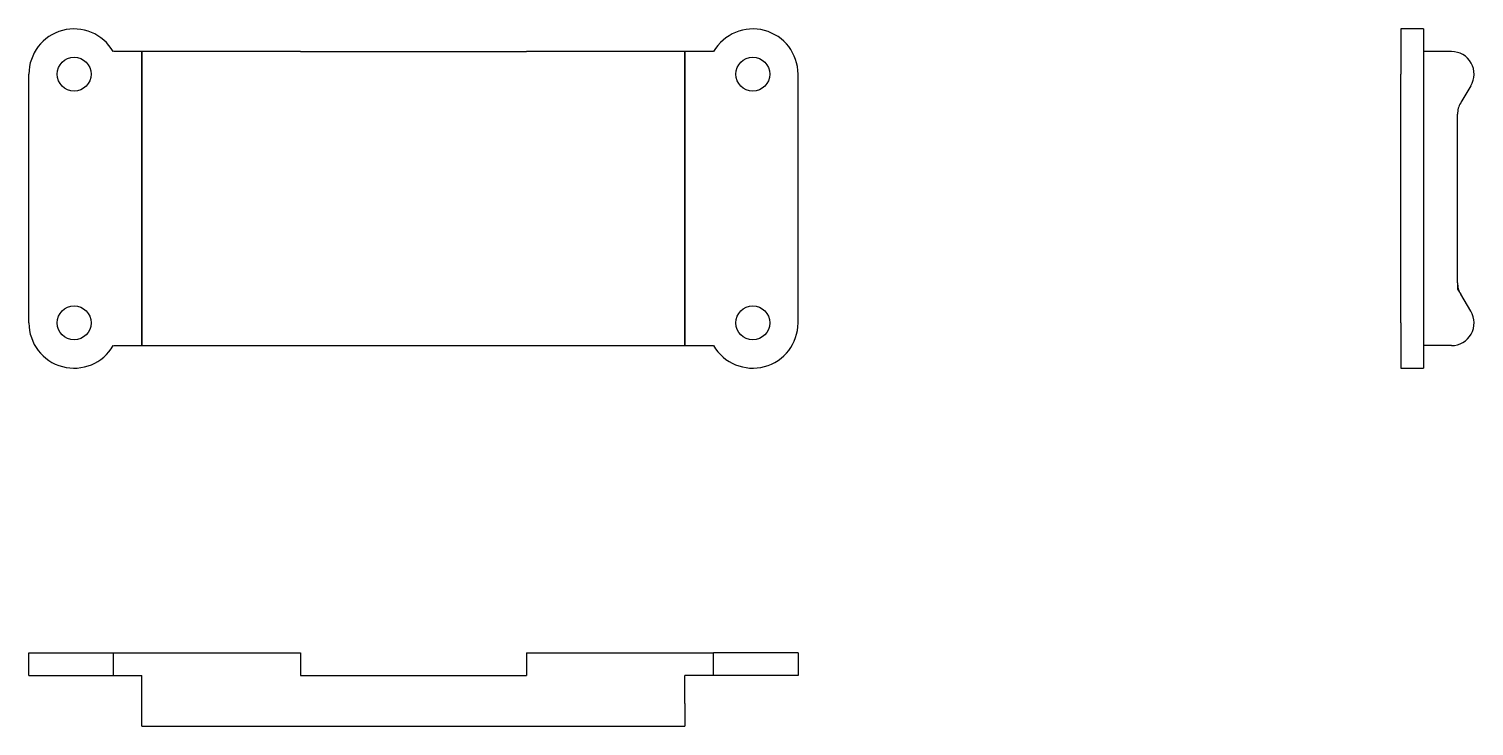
# Model space of a CAD drawing. Header units: millimetres. Extents: x 296 to 424, y 190 to 251.
import ezdxf

# ---------------------------------------------------------------- set-up
doc = ezdxf.new("R2010")
doc.units = ezdxf.units.MM
doc.layers.add('NetDam', color=7, linetype='Continuous', lineweight=35)
doc.layers.add('Netmanh', color=5, linetype='Continuous', lineweight=13)

msp = doc.modelspace()

# ---------------------------------------------------------------- linework, layer by layer
at = {"color": 7, "linetype": 'Continuous', "lineweight": 25}
for p, q in [((419.29, 251.45), (417.29, 251.45)), ((417.29, 251.45), (417.29, 247.45)), ((419.29, 251.45), (419.29, 247.45)), ((319.99, 249.45), (303.46, 249.45)), ((319.99, 249.45), (339.99, 249.45)), ((356.53, 249.45), (339.99, 249.45)), ((421.76, 249.45), (419.29, 249.45)), ((295.99, 225.45), (295.99, 247.45)), ((363.99, 225.45), (363.99, 247.45)), ((417.29, 225.45), (417.29, 247.45)), ((419.29, 247.45), (419.29, 225.45)), ((423.47, 246.43), (422.58, 244.93)), ((422.29, 229.01), (422.29, 243.9)), ((423.47, 226.48), (422.58, 227.98)), ((417.29, 225.45), (417.29, 221.45)), ((419.29, 225.45), (419.29, 221.45)), ((303.46, 223.45), (319.99, 223.45)), ((319.99, 223.45), (339.99, 223.45)), ((339.99, 223.45), (356.53, 223.45)), ((421.76, 223.45), (419.29, 223.45)), ((417.29, 221.45), (419.29, 221.45)), ((295.99, 194.26), (295.99, 196.26)), ((295.99, 196.26), (303.46, 196.26)), ((303.46, 194.26), (303.46, 196.26)), ((303.46, 196.26), (319.99, 196.26)), ((319.99, 196.26), (319.99, 194.26)), ((339.99, 196.26), (339.99, 194.26)), ((339.99, 196.26), (356.53, 196.26)), ((356.53, 194.26), (356.53, 196.26)), ((363.99, 196.26), (356.53, 196.26)), ((363.99, 196.26), (363.99, 194.26)), ((295.99, 194.26), (303.46, 194.26)), ((303.46, 194.26), (305.99, 194.26)), ((305.99, 191.79), (305.99, 194.26)), ((319.99, 194.26), (339.99, 194.26)), ((353.99, 191.79), (353.99, 194.26)), ((356.53, 194.26), (353.99, 194.26)), ((363.99, 194.26), (356.53, 194.26)), ((305.99, 189.79), (305.99, 191.79)), ((353.99, 191.79), (353.99, 189.79)), ((305.99, 189.79), (353.99, 189.79))]:
    msp.add_line(p, q, dxfattribs=at)
for centre in [(299.99, 247.45), (359.99, 247.45), (299.99, 225.45), (359.99, 225.45)]:
    msp.add_circle(centre, 1.5, dxfattribs=at)
for centre, radius, start, end in [((299.99, 247.45), 4, 30, 180), ((359.99, 247.45), 4, 0, 150), ((421.76, 247.45), 2, 329.0362, 90), ((424.29, 243.9), 2, 149.0362, 180), ((424.29, 229.01), 2, 180, 210.9638), ((421.76, 225.45), 2, 270, 30.9638), ((299.99, 225.45), 4, 180, 330), ((359.99, 225.45), 4, 210, 0)]:
    msp.add_arc(centre, radius, start, end, dxfattribs=at)
at = {"layer": 'NetDam'}
for p, q in [((305.99, 223.45), (305.99, 249.45)), ((353.99, 223.45), (353.99, 249.45))]:
    msp.add_line(p, q, dxfattribs=at)
at = {"layer": 'Netmanh'}
for q in [(422.29, 229.01), (422.58, 227.98)]:
    msp.add_line((422.29, 228.45), q, dxfattribs=at)

doc.saveas('drawing.dxf')
